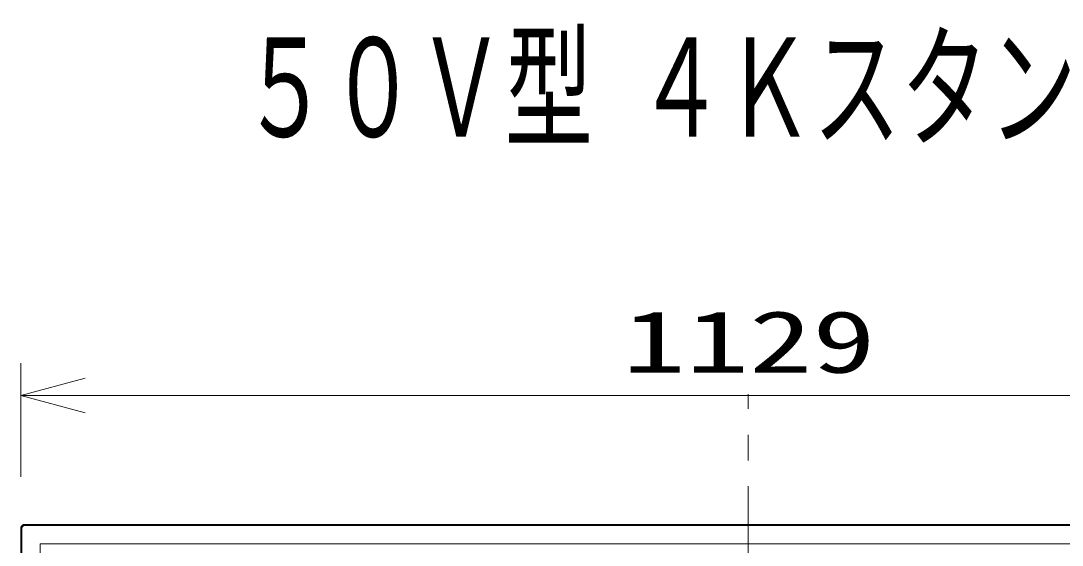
# Model space of a CAD drawing. Units: millimetres on the paper. Extents: x -63 to 66, y -59 to 59.
# Drawn here: x -44.45 to -4.05, y 38.98 to 59.31 of the extents above; entities that cross this region are included whole.
import ezdxf
from ezdxf.enums import TextEntityAlignment as Align

# ---------------------------------------------------------------- set-up
doc = ezdxf.new("R2010")
doc.units = ezdxf.units.MM
doc.linetypes.add('LONG_CHAIN', pattern=[21, 18, -1, 1, -1])
doc.layers.add('0-0_MOJI1', color=7, linetype='Continuous')
for name, color, linetype, lineweight in [('0-2_GAIKEI', 4, 'Continuous', 9), ('0-3_SUNPOU', 7, 'Continuous', 9), ('0-4_0', 7, 'Continuous', 9)]:
    doc.layers.add(name, color=color, linetype=linetype, lineweight=lineweight)
doc.styles.add('ＭＳ ゴシック', font='')
doc.styles.get('ＭＳ ゴシック').set_extended_font_data('MS Gothic')

# ---------------------------------------------------------------- blocks, each defined once
blk = doc.blocks.new('_Open30')
at = {"layer": '0-4_0'}
blk.add_line((0, 0), (-1, 0), dxfattribs=at)
blk.add_lwpolyline([(-1, 0.2679), (0, 0), (-1, -0.2679)], dxfattribs=at)

msp = doc.modelspace()

# ---------------------------------------------------------------- linework, layer by layer
at = {"layer": '0-2_GAIKEI', "color": 134, "linetype": 'LONG_CHAIN'}
msp.add_line((-16.226, 2.261), (-16.226, 44.832), dxfattribs=at)
at = {"layer": '0-2_GAIKEI', "color": 7}
for p, q in [((-44.451, 7.463), (-44.451, 39.63)), ((-44.301, 39.78), (11.849, 39.78))]:
    msp.add_line(p, q, dxfattribs=at)
at = {"layer": '0-2_GAIKEI'}
for p, q in [((-44.411, 39.63), (-44.451, 39.63)), ((-44.411, 39.63), (-44.411, 7.463)), ((-44.301, 39.78), (-44.301, 39.74)), ((11.849, 39.74), (-44.301, 39.74))]:
    msp.add_line(p, q, dxfattribs=at)
msp.add_lwpolyline([(-43.705, 8.059), (-43.705, 39.035), (11.254, 39.035), (11.254, 8.059)], dxfattribs=at)
at = {"layer": '0-2_GAIKEI', "color": 7}
for centre, radius, start, end in [((-44.3, 39.63), 0.15, 168.4424, 180), ((-44.302, 39.63), 0.149, 157.0515, 168.417), ((-44.301, 39.63), 0.15, 145.9351, 157.0438), ((-44.3, 39.629), 0.151, 134.9949, 145.9395), ((-44.3, 39.629), 0.151, 124.0592, 135.0036), ((-44.301, 39.63), 0.15, 112.9554, 124.0636), ((-44.301, 39.631), 0.149, 101.5827, 112.9476), ((-44.301, 39.629), 0.15, 90, 101.5573)]:
    msp.add_arc(centre, radius, start, end, dxfattribs=at)
at = {"layer": '0-2_GAIKEI'}
for centre, radius, start, end in [((-44.3, 39.63), 0.111, 168.4567, 180), ((-44.302, 39.63), 0.109, 157.0683, 168.4312), ((-44.301, 39.63), 0.11, 134.9731, 157.0422), ((-44.301, 39.63), 0.11, 112.9566, 135.0249), ((-44.301, 39.631), 0.109, 101.5683, 112.9306), ((-44.301, 39.629), 0.111, 90, 101.5429)]:
    msp.add_arc(centre, radius, start, end, dxfattribs=at)
at = {"layer": '0-3_SUNPOU'}
for p, q in [((-44.451, 41.63), (-44.451, 46.03)), ((-41.951, 44.78), (9.499, 44.78))]:
    msp.add_line(p, q, dxfattribs=at)

# ---------------------------------------------------------------- block references
at = {"layer": '0-3_SUNPOU', "xscale": 2.5, "yscale": 2.5, "rotation": 180}
msp.add_blockref('_Open30', (-44.451, 44.78), dxfattribs=at)

# ---------------------------------------------------------------- texts
at = {"layer": '0-0_MOJI1', "style": 'ＭＳ ゴシック', "width": 0.65}
msp.add_text('５０Ｖ型 ４Ｋスタンダード液晶ディスプレイ（据置きスタンド付）', height=3.849, dxfattribs=at).set_placement((-35.904, 53.66), align=Align.BOTTOM_LEFT)
at = {"layer": '0-3_SUNPOU', "style": 'ＭＳ ゴシック', "width": 1.5}
msp.add_text('1129', height=2.405, dxfattribs=at).set_placement((-21.107, 44.942), align=Align.BOTTOM_LEFT)

doc.saveas('drawing.dxf')
